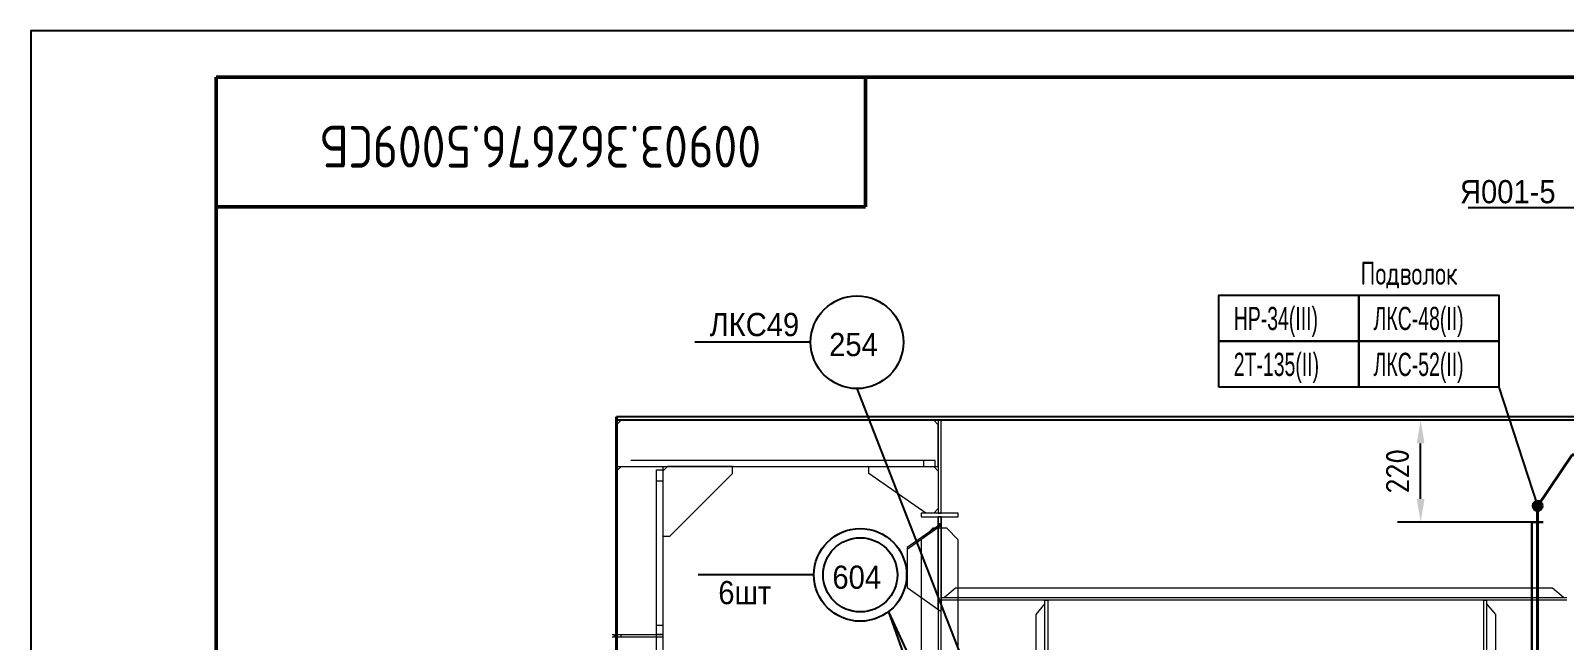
# Model space of a CAD drawing. Header units: millimetres. Extents: x -35117 to 70520, y -28859 to 27816.
# Drawn here: x -13164 to -9857, y -5600 to -4286 of the extents above; entities that cross this region are included whole.
import ezdxf
from ezdxf.enums import TextEntityAlignment as Align

# ---------------------------------------------------------------- set-up
doc = ezdxf.new("R2010")
doc.units = ezdxf.units.MM
for name, color, linetype in [('CABLE', 6, 'Continuous'), ('DIMENSION', 1, 'Continuous'), ('FORM', 7, 'Continuous'), ('Kabeli', 7, 'Continuous'), ('Выноски', 7, 'Continuous'), ('Насыщение', 7, 'Continuous'), ('ПозицииОборудования', 7, 'Continuous'), ('ЭСН', 255, 'Continuous')]:
    doc.layers.add(name, color=color, linetype=linetype)
for name, color, linetype, lineweight in [('FORM1', 4, 'Continuous', 50), ('Hull', 1, 'Continuous', 40), ('ТРАССЫ', 7, 'Continuous', 40)]:
    doc.layers.add(name, color=color, linetype=linetype, lineweight=lineweight)
doc.styles.add('SIMPLEX', font='simplex.shx', dxfattribs={"width": 0.9, "height": 50})
doc.styles.get("Standard").update_dxf_attribs({"font": 'arial.ttf'})
doc.styles.add('Standard1', font='simplex.shx', dxfattribs={"height": 2.5})
doc.dimstyles.new('М_20 -1', dxfattribs={"dimscale": 0, "dimtxt": 50, "dimasz": 50, "dimexe": 50, "dimexo": 0, "dimgap": 25, "dimtad": 1, "dimdec": 0, "dimrnd": 5, "dimdsep": 46, "dimtxsty": 'SIMPLEX', "dimcen": 50, "dimclrd": 1, "dimclre": 1, "dimclrt": 3, "dimadec": 0, "dimazin": 0, "dimtfac": 1, "dimtdec": 0, "dimtmove": 0, "dimatfit": 3, "dimfxl": 1, "dimtolj": 1, "dimtzin": 0, "dimarcsym": 0})

# ---------------------------------------------------------------- blocks, each defined once
blk = doc.blocks.new('*U59')
at = {"layer": 'ЭСН', "lineweight": 30}
blk.add_lwpolyline([(600, -25), (600, 0), (0, 0), (0, -25)], dxfattribs=at)
blk = doc.blocks.new('*D77')
at = {"layer": 'Defpoints', "color": 0, "linetype": 'Continuous'}
for p in [(-10166.4, -5125.4), (-10035.4, -5125.4), (-9926.9, -5345)]:
    blk.add_point(p, dxfattribs=at)
at = {"layer": 'DIMENSION', "color": 1, "linetype": 'Continuous', "lineweight": -2}
for p, q in [((-10035.4, -5125.4), (-10216.4, -5125.4)), ((-10166.4, -5295), (-10166.4, -5175.4)), ((-9926.9, -5345), (-10216.4, -5345))]:
    blk.add_line(p, q, dxfattribs=at)
at = {"layer": 'DIMENSION', "color": 1, "linetype": 'Continuous'}
for points in [[(-10174.8, -5175.4), (-10158.1, -5175.4), (-10166.4, -5125.4)], [(-10174.8, -5295), (-10158.1, -5295), (-10166.4, -5345)]]:
    blk.add_solid(points, dxfattribs=at)
at = {"layer": 'DIMENSION', "color": 3, "linetype": 'Continuous', "insert": (-10216.4, -5235.2), "char_height": 50, "attachment_point": 5, "rotation": 90, "style": 'SIMPLEX'}
blk.add_mtext('\\A1;220', dxfattribs=at)
blk = doc.blocks.new('*U417')
for p, q in [((0, 0), (74.4, 110.2)), ((74.4, 110.2), (225.6, 110.2))]:
    blk.add_line(p, q)
blk.add_circle((0, 0), 10)
blk.add_circle((0, 0), 10)
for tag, p in [('НАЗВАНИЕ_ПЕРЕХОДА', (86.2, 116.4)), ('СПРАВКА_ПЕРЕХОДА', (82, 47.2))]:
    blk.add_attdef(tag, p, '', height=50)
at = {"flags": 1}
for tag, p in [('ДЛИНА_ПЕРЕХОДА', (104.7, -170.5)), ('СУФИКС', (95, -250.5)), ('ID_перех', (95, -319.4))]:
    blk.add_attdef(tag, p, '', height=50, dxfattribs=at)

msp = doc.modelspace()

# ---------------------------------------------------------------- linework, layer by layer
at = {"color": 3}
for p, q in [((-6300.653, -5118.425), (-11900.405, -5118.425)), ((-6300.653, -5125.425), (-11900.405, -5125.425))]:
    msp.add_line(p, q, dxfattribs=at)
at = {"layer": 'CABLE', "color": 2, "linetype": 'Continuous', "lineweight": 50}
msp.add_circle((-9914.38, -5310.136), 8.849, dxfattribs=at)
at = {"layer": 'FORM', "color": 7}
msp.add_lwpolyline([(-13163.591, -16165.54), (3636.409, -16165.54), (3636.409, -4285.54), (-13163.591, -4285.54)], close=True, dxfattribs=at)
at = {"layer": 'FORM1'}
for p, q in [((-12763.591, -4385.54), (-12763.591, -16065.54)), ((3536.409, -4385.54), (-12763.591, -4385.54)), ((-11363.591, -4665.54), (-11363.591, -4385.54)), ((-12763.591, -4665.54), (-11363.591, -4665.54))]:
    msp.add_line(p, q, dxfattribs=at)
at = {"layer": 'Hull', "color": 3, "ltscale": 500}
msp.add_line((-11900.405, -6383.751), (-11900.405, -5118.425), dxfattribs=at)
at = {"layer": 'Hull', "color": 86, "linetype": 'Continuous', "lineweight": 20}
for p, q in [((-11237.392, -5212.033), (-11869.418, -5212.033)), ((-11237.392, -5225.425), (-11237.392, -5212.033)), ((-11213.558, -5212.033), (-11237.392, -5212.033)), ((-11213.558, -5225.425), (-11213.558, -5212.033)), ((-11869.418, -5225.425), (-11237.392, -5225.425)), ((-11813.796, -5232.576), (-11800.405, -5232.576)), ((-11813.796, -5256.411), (-11813.796, -5232.576)), ((-11813.796, -5256.411), (-11800.405, -5256.411)), ((-11813.796, -7688.44), (-11813.796, -5256.411)), ((-11800.405, -5232.576), (-11800.405, -5256.411)), ((-11800.405, -5256.411), (-11800.405, -7688.44)), ((-11237.392, -5225.425), (-11213.558, -5225.425)), ((-11200.405, -5352.667), (-11273.385, -5404.274)), ((-11206.405, -5333.426), (-11200.405, -5333.426)), ((-11206.405, -5348.425), (-11206.405, -5333.426)), ((-11200.405, -5348.425), (-11206.405, -5348.425)), ((-11206.405, -5533.426), (-11206.405, -5348.425)), ((-11200.405, -5333.426), (-11200.405, -5348.425)), ((-11200.405, -5348.425), (-11200.405, -5533.426)), ((-11200.405, -5507.426), (-9851.406, -5507.426)), ((-9851.406, -5513.426), (-11200.405, -5513.426)), ((-11909.658, -5587.425), (-11905.404, -5587.425)), ((-11905.404, -5587.425), (-11905.404, -5593.425)), ((-11900.405, -5593.425), (-11900.405, -5587.425)), ((-11900.405, -5587.425), (-11890.408, -5587.425)), ((-11890.408, -5593.425), (-11890.408, -5587.425)), ((-11890.408, -5587.425), (-11800.405, -5587.425)), ((-11800.405, -5587.425), (-11800.405, -5593.425)), ((-11905.404, -5593.425), (-11909.658, -5593.425)), ((-11905.404, -5593.425), (-11909.658, -5593.425)), ((-11890.408, -5593.425), (-11900.405, -5593.425)), ((-11800.405, -5593.425), (-11890.408, -5593.425))]:
    msp.add_line(p, q, dxfattribs=at)
for points in [[(-11216.403, -5125.425), (-11890.408, -5125.425), (-11900.405, -5135.426), (-11900.405, -5225.425), (-11206.405, -5225.425), (-11206.405, -5135.426), (-11216.403, -5125.425)], [(-11206.405, -5125.425), (-11206.405, -5325.425), (-11200.405, -5325.425), (-11200.405, -5125.425), (-11206.405, -5125.425)], [(-11900.405, -7709.425), (-11900.405, -5235.426), (-11890.408, -5225.425), (-11800.405, -5225.425), (-11800.405, -7719.426), (-11890.408, -7719.426), (-11900.405, -7709.425)], [(-11800.405, -5235.426), (-11800.405, -5375.425), (-11785.403, -5375.425), (-11650.405, -5240.425), (-11650.405, -5225.425), (-11790.408, -5225.425), (-11800.405, -5235.426)], [(-11206.405, -5235.426), (-11206.405, -5315.425), (-11216.403, -5325.425), (-11233.407, -5325.425), (-11356.405, -5240.425), (-11356.405, -5225.425), (-11216.403, -5225.425), (-11206.405, -5235.426)], [(-11200.405, -5352.667), (-11200.405, -5348.425), (-11273.385, -5400.03), (-11273.385, -5404.274)], [(-11273.385, -5404.274), (-11273.385, -5486.062), (-11200.405, -5537.668), (-11200.405, -5352.667)], [(-11163.406, -5325.425), (-11243.404, -5325.425), (-11243.404, -5333.426), (-11163.406, -5333.426), (-11163.406, -5325.425)], [(-11206.405, -5333.426), (-11206.405, -7718.425), (-11200.405, -7718.425), (-11200.405, -5333.426), (-11206.405, -5333.426)], [(-11243.404, -7718.425), (-11163.406, -7718.425), (-11163.406, -5383.426), (-11188.406, -5358.426), (-11218.404, -5358.426), (-11243.404, -5383.426), (-11243.404, -7718.425)], [(-11193.258, -5507.426), (-9858.553, -5507.426), (-9882.394, -5487.425), (-11169.418, -5487.425), (-11193.258, -5507.426)], [(-10976.406, -6616.275), (-10976.406, -5520.576), (-10996.407, -5544.412), (-10996.407, -6592.439), (-10976.406, -6616.275)], [(-10970.406, -5513.426), (-10970.406, -6623.425), (-10976.406, -6623.425), (-10976.406, -5513.426), (-10970.406, -5513.426)], [(-10030.404, -6623.425), (-10030.404, -5513.426), (-10024.404, -5513.426), (-10024.404, -6623.425), (-10030.404, -6623.425)], [(-10024.404, -5520.576), (-10024.404, -6616.275), (-10004.403, -6592.439), (-10004.403, -5544.412), (-10024.404, -5520.576)], [(-11909.658, -5587.425), (-11905.404, -5587.425), (-11905.404, -5593.425)], [(-11800.405, -5567.425), (-11800.405, -5587.425), (-11813.796, -5587.425), (-11813.796, -5567.425), (-11800.405, -5567.425)]]:
    msp.add_lwpolyline(points, dxfattribs=at)
at = {"layer": 'Kabeli', "color": 5}
for points in [[(-10848.32, -6824.902), (-10848.32, -6824.902), (-10848.32, -6728.108), (-10798.32, -6678.108), (-10744.983, -6678.108), (-10744.983, -6678.108), (-10187.037, -6678.108), (-9964.38, -6678.108), (-9914.38, -6628.108), (-9914.38, -5310.136), (-9914.046, -5309.946)], [(-10794.983, -6824.902), (-10794.983, -6824.902), (-10794.983, -6728.108), (-10744.983, -6678.108), (-10744.983, -6678.108), (-10187.037, -6678.108), (-9964.38, -6678.108), (-9914.38, -6628.108), (-9914.38, -5310.136), (-9914.046, -5309.946)]]:
    msp.add_lwpolyline(points, dxfattribs=at)
at = {"layer": 'Kabeli', "color": 2}
msp.add_circle((-9914.38, -5310.136), 4, dxfattribs=at)
msp.add_circle((-9914.38, -5310.136), 4, dxfattribs=at)
at = {"layer": 'Выноски', "color": 1}
for points in [[(-10601.362, -4954.945), (-10601.362, -4855.945), (-10299.725, -4855.945), (-10299.725, -4954.945), (-10601.362, -4954.945)], [(-10299.725, -4954.945), (-10299.725, -4855.945), (-9998.087, -4855.945), (-9998.087, -4954.945), (-10299.725, -4954.945)], [(-10601.362, -5053.945), (-10601.362, -4954.945), (-10299.725, -4954.945), (-10299.725, -5053.945), (-10601.362, -5053.945)], [(-10299.725, -5053.945), (-10299.725, -4954.945), (-9998.087, -4954.945), (-9998.087, -5053.945), (-10299.725, -5053.945)], [(-9998.087, -5053.945), (-9914.38, -5310.136)]]:
    msp.add_lwpolyline(points, dxfattribs=at)
at = {"layer": 'Насыщение', "color": 1}
for points in [[(-11381.838, -5057.174), (-10806.963, -6533.488)], [(-11314.178, -5538.319), (-10792.124, -6670.522)], [(-11314.178, -5538.319), (-10881.61, -6756.495)]]:
    msp.add_lwpolyline(points, dxfattribs=at)
for radius in [100, 80]:
    msp.add_circle((-11374.801, -5458.79), radius, dxfattribs=at)
at = {"layer": 'ПозицииОборудования', "color": 1}
for p, q in [((-9814.098, -4667.594), (-10063.679, -4667.594)), ((-11481.838, -4957.174), (-11731.419, -4957.174)), ((-11474.801, -5458.79), (-11724.381, -5458.79))]:
    msp.add_line(p, q, dxfattribs=at)
msp.add_circle((-11381.838, -4957.174), 100, dxfattribs=at)
at = {"layer": 'ТРАССЫ', "color": 2, "ltscale": 200}
msp.add_lwpolyline([(-10744.983, -6678.108), (-9964.38, -6678.108, 0.41421356), (-9914.38, -6628.108), (-9914.38, -5310.136)], format="xyb", dxfattribs=at)

# ---------------------------------------------------------------- block references
at = {"layer": 'ТРАССЫ'}
ref = msp.add_blockref('*U417', (-9914.046, -5309.946), dxfattribs=at)
ref.add_attrib('СПРАВКА_ПЕРЕХОДА', 'ХХХ', (-9832.014, -5262.73), dxfattribs={"layer": '0', "height": 50})
at = {"layer": 'ЭСН', "rotation": 90}
msp.add_blockref('*U59', (-9926.88, -5944.995), dxfattribs=at)

# ---------------------------------------------------------------- texts
at = {"layer": 'FORM', "color": 3, "style": 'Standard1', "width": 0.7}
msp.add_text('Подволок', height=50, dxfattribs=at).set_placement((-10296.164, -4833.583))
at = {"layer": 'FORM', "color": 3, "style": 'Standard1', "width": 0.8}
msp.add_attdef('00903.362676.5009СБ', text='ХХХХХХ.ХХХХХХ.ХХХ-ХХ', height=90, rotation=180, dxfattribs=at).set_placement((-12063.591, -4490.54), align=Align.CENTER)
at = {"layer": 'Выноски', "color": 3, "width": 0.6}
for s, p in [('НР-34(III)', (-10569.362, -4930.945)), ('ЛКС-48(II)', (-10267.725, -4930.945)), ('2Т-135(II)', (-10569.362, -5029.945)), ('ЛКС-52(II)', (-10267.725, -5029.945))]:
    msp.add_text(s, height=50, dxfattribs=at).set_placement(p)
at = {"layer": 'Насыщение', "color": 3, "width": 0.9}
msp.add_text('604', height=50, dxfattribs=at).set_placement((-11434.801, -5488.79))
at = {"layer": 'ПозицииОборудования', "color": 3, "width": 0.9}
for s, p in [('Я001-5', (-10081.544, -4657.594)), ('ЛКС49', (-11699.587, -4944.07)), ('254', (-11441.838, -4987.174)), ('6шт', (-11680.811, -5521.993))]:
    msp.add_text(s, height=50, dxfattribs=at).set_placement(p)

# ---------------------------------------------------------------- dimensions: what is measured, and where the dimension line sits
at = {"layer": 'DIMENSION', "color": 1, "linetype": 'Continuous'}
dim = msp.add_linear_dim(base=(-10166.427, -5125.425), p1=(-9926.88, -5344.995), p2=(-10035.395, -5125.425), angle=90, dimstyle='М_20 -1', override={"dimscale": 1}, dxfattribs=at)
dim.commit()
dim.dimension.update_dxf_attribs({"geometry": '*D77', "text_midpoint": (-10216.427, -5235.21)})

doc.saveas('drawing.dxf')
